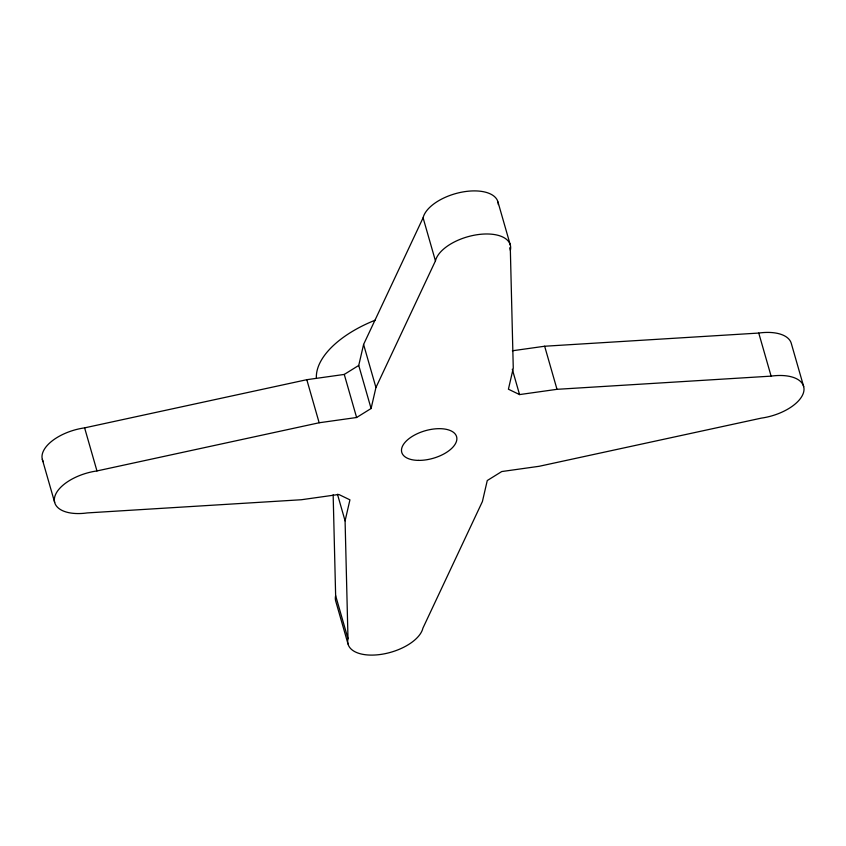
<?xml version="1.0" encoding="UTF-8"?>
<svg xmlns="http://www.w3.org/2000/svg" width="846" height="846" viewBox="0 0 846 846"><rect width="100%" height="100%" fill="white"/><g stroke="black" fill="none" stroke-linecap="round" stroke-linejoin="round"><path stroke-width="1.27" d="M509.63 247.815L510.36 250.353L513.268 368.211L508.414 389.202L519.56 394.585L557.006 389.319L771.108 376.132A38.884 19.564 -16 0 1 803.7 391.857A38.884 19.564 -16 0 1 761.389 418.114L539.198 466.283L501.741 471.55L487.264 480.539L482.41 501.53L422.894 628.187A38.884 19.564 -16 0 1 380.584 654.455A38.884 19.564 -16 0 1 347.992 638.73L345.083 520.84L349.937 499.849L338.791 494.466L301.345 499.743L87.244 512.919A38.884 19.564 -16 0 1 54.652 497.194A38.884 19.564 -16 0 1 96.962 470.936L319.154 422.767L356.61 417.501L371.087 408.512L358.736 365.44L363.59 344.449L423.095 217.813A38.884 19.564 -16 0 1 462.952 191.936A38.884 19.564 -16 0 1 498.315 204.584M371.087 408.512L375.941 387.521L435.447 260.885A38.884 19.564 -16 0 1 477.757 234.628A38.884 19.564 -16 0 1 510.36 250.353M43.294 461.757A38.884 19.564 -16 0 1 84.611 427.865L306.802 379.695L344.259 374.429L358.736 365.44M512.369 350.783L544.655 346.236L758.756 333.06A38.884 19.564 -16 0 1 791.327 343.529L803.679 386.601M758.756 333.06L771.108 376.132M544.655 346.236L557.006 389.319M497.987 202.025L510.339 245.097M512.295 369.247L519.56 394.585M423.095 217.813L435.447 260.885M363.59 344.449L375.941 387.521M344.259 374.429L356.61 417.501M306.802 379.695L319.154 422.767M337.459 494.233L345.083 520.84M333.155 494.794L335.64 595.647L347.992 638.73M348.013 643.975L335.661 600.903A38.884 19.564 -16 0 1 335.64 595.647M84.611 427.865L96.962 470.936M42.321 459.378L54.673 502.45M316.383 378.183A90.734 45.642 -16 0 1 375.36 320.126M418.622 460.393A28.521 14.34 -16 0 0 456.629 436.811A28.521 14.34 -16 0 0 412.277 436.377A28.521 14.34 -16 0 0 418.622 460.393"/></g></svg>
